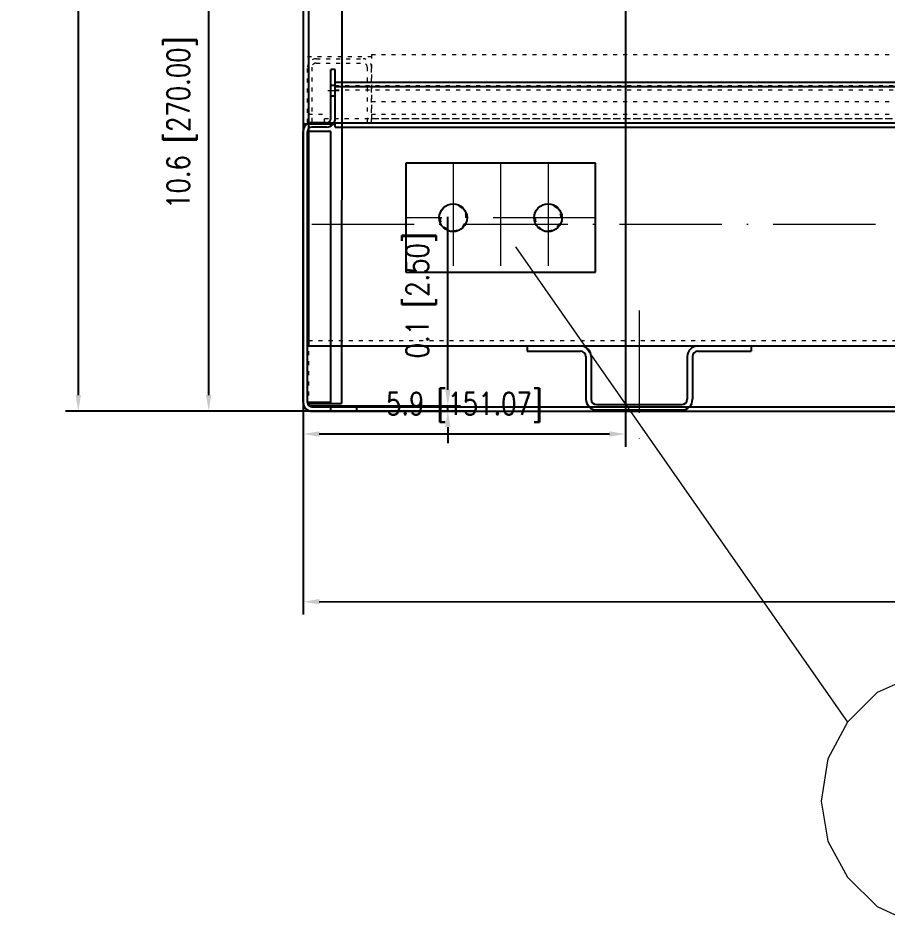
# Model space of a CAD drawing. Header units: millimetres. Extents: x 8127 to 36426, y -6229 to 13228.
# Drawn here: x 29513.2 to 29920.8, y 10567.8 to 10994.7 of the extents above; entities that cross this region are included whole.
import ezdxf

# ---------------------------------------------------------------- set-up
doc = ezdxf.new("R2010")
doc.units = ezdxf.units.MM
doc.header["$LTSCALE"] = 4
doc.linetypes.add('ACAD_ISO03W100', pattern=[1.18, 0.47, -0.71])
doc.linetypes.add('ACAD_ISO10W100', pattern=[18, 12, -3, 0, -3])
doc.layers.add('标注、文本', color=3, linetype='Continuous', lineweight=25)
doc.layers.add('铁心', color=3, linetype='Continuous', lineweight=0)
doc.styles.add('TH_GBDIM', font='romans.shx', dxfattribs={"width": 0.8, "bigfont": 'gbcbig.shx'})
doc.dimstyles.new('TH_GBDIM1', dxfattribs={"dimscale": 3, "dimtxt": 3.5, "dimasz": 2.5, "dimexe": 2, "dimexo": 0, "dimgap": 1.5, "dimtad": 1, "dimdec": 1, "dimlfac": 0.03937, "dimzin": 0, "dimdsep": 46, "dimtxsty": 'TH_GBDIM', "dimcen": 2.5, "dimclrd": 3, "dimclre": 256, "dimclrt": 2, "dimadec": 0, "dimazin": 0, "dimtfac": 0.714286, "dimtdec": 1, "dimtmove": 0, "dimatfit": 3, "dimfxl": 1, "dimtzin": 0, "dimlwd": -1, "dimlwe": -1, "dimarcsym": 0})

# ---------------------------------------------------------------- blocks, each defined once
blk = doc.blocks.new('*D200')
at = {"layer": 'Defpoints', "color": 0, "transparency": 16777216}
for p in [(29714.27, 11665.75), (29541.35, 10810.75), (29671.77, 10810.75)]:
    blk.add_point(p, dxfattribs=at)
at = {"layer": '标注、文本', "transparency": 16777216}
for p, q in [((29714.27, 11665.75), (29535.35, 11665.75)), ((29671.77, 10810.75), (29535.35, 10810.75))]:
    blk.add_line(p, q, dxfattribs=at)
at = {"layer": '标注、文本', "color": 3, "transparency": 16777216}
blk.add_line((29541.35, 11658.25), (29541.35, 10818.25), dxfattribs=at)
for points in [[(29540.1, 11658.25), (29542.6, 11658.25), (29541.35, 11665.75)], [(29540.1, 10818.25), (29542.6, 10818.25), (29541.35, 10810.75)]]:
    blk.add_solid(points, dxfattribs=at)
at = {"layer": '标注、文本', "color": 2, "transparency": 16777216, "insert": (29528.85, 11238.25), "char_height": 10.5, "attachment_point": 5, "rotation": 90, "style": 'TH_GBDIM'}
blk.add_mtext('33.7 [855.00]', dxfattribs=at)
blk = doc.blocks.new('*D201')
at = {"layer": 'Defpoints', "color": 0, "transparency": 16777216}
for p in [(29671.77, 10813.25), (29714.57, 10813.25), (29671.77, 10810.75)]:
    blk.add_point(p, dxfattribs=at)
at = {"layer": '标注、文本', "color": 3, "transparency": 16777216}
for p, q in [((29714.57, 10820.75), (29714.57, 10901.65)), ((29714.57, 10810.75), (29714.57, 10813.25)), ((29714.57, 10803.25), (29714.57, 10795.75))]:
    blk.add_line(p, q, dxfattribs=at)
at = {"layer": '标注、文本', "transparency": 16777216}
for p, q in [((29671.77, 10813.25), (29720.57, 10813.25)), ((29671.77, 10810.75), (29720.57, 10810.75))]:
    blk.add_line(p, q, dxfattribs=at)
at = {"layer": '标注、文本', "color": 3, "transparency": 16777216}
for points in [[(29713.32, 10820.75), (29715.82, 10820.75), (29714.57, 10813.25)], [(29713.32, 10803.25), (29715.82, 10803.25), (29714.57, 10810.75)]]:
    blk.add_solid(points, dxfattribs=at)
at = {"layer": '标注、文本', "color": 2, "transparency": 16777216, "insert": (29702.07, 10864.95), "char_height": 10.5, "attachment_point": 5, "rotation": 90, "style": 'TH_GBDIM'}
blk.add_mtext('0.1 [2.50]', dxfattribs=at)
blk = doc.blocks.new('*D215')
at = {"layer": 'Defpoints', "color": 0, "transparency": 16777216}
for p in [(29646.77, 11024.97), (29797.83, 11024.97), (29646.77, 10799.98)]:
    blk.add_point(p, dxfattribs=at)
at = {"layer": '标注、文本', "transparency": 16777216}
for p, q in [((29646.77, 11024.97), (29646.77, 10793.98)), ((29797.83, 11024.97), (29797.83, 10793.98))]:
    blk.add_line(p, q, dxfattribs=at)
at = {"layer": '标注、文本', "color": 3, "transparency": 16777216}
blk.add_line((29790.33, 10799.98), (29654.27, 10799.98), dxfattribs=at)
for points in [[(29654.27, 10801.23), (29654.27, 10798.73), (29646.77, 10799.98)], [(29790.33, 10801.23), (29790.33, 10798.73), (29797.83, 10799.98)]]:
    blk.add_solid(points, dxfattribs=at)
at = {"layer": '标注、文本', "color": 2, "transparency": 16777216, "insert": (29722.3, 10812.48), "char_height": 10.5, "attachment_point": 5, "style": 'TH_GBDIM'}
blk.add_mtext('5.9 [151.07]', dxfattribs=at)
blk = doc.blocks.new('*D217')
at = {"layer": 'Defpoints', "color": 0, "transparency": 16777216}
for p in [(29727.07, 11080.75), (29602.46, 10810.75), (29727.07, 10810.75)]:
    blk.add_point(p, dxfattribs=at)
at = {"layer": '标注、文本', "transparency": 16777216}
for p, q in [((29727.07, 11080.75), (29596.46, 11080.75)), ((29727.07, 10810.75), (29596.46, 10810.75))]:
    blk.add_line(p, q, dxfattribs=at)
at = {"layer": '标注、文本', "color": 3, "transparency": 16777216}
blk.add_line((29602.46, 11073.25), (29602.46, 10818.25), dxfattribs=at)
for points in [[(29601.21, 11073.25), (29603.71, 11073.25), (29602.46, 11080.75)], [(29601.21, 10818.25), (29603.71, 10818.25), (29602.46, 10810.75)]]:
    blk.add_solid(points, dxfattribs=at)
at = {"layer": '标注、文本', "color": 2, "transparency": 16777216, "insert": (29589.96, 10945.75), "char_height": 10.5, "attachment_point": 5, "rotation": 90, "style": 'TH_GBDIM'}
blk.add_mtext('10.6 [270.00]', dxfattribs=at)
blk = doc.blocks.new('*D220')
at = {"layer": 'Defpoints', "color": 0, "transparency": 16777216}
for p in [(29646.77, 10814.25), (30611.77, 10814.75), (30611.82, 10721.93)]:
    blk.add_point(p, dxfattribs=at)
at = {"layer": '标注、文本', "transparency": 16777216}
for p, q in [((29646.77, 10814.25), (29646.82, 10715.43)), ((30611.77, 10814.75), (30611.82, 10715.93))]:
    blk.add_line(p, q, dxfattribs=at)
at = {"layer": '标注、文本', "color": 3, "transparency": 16777216}
blk.add_line((29654.32, 10721.44), (30604.32, 10721.93), dxfattribs=at)
for points in [[(29654.32, 10722.69), (29654.32, 10720.19), (29646.82, 10721.43)], [(30604.32, 10723.18), (30604.32, 10720.68), (30611.82, 10721.93)]]:
    blk.add_solid(points, dxfattribs=at)
at = {"layer": '标注、文本', "color": 2, "transparency": 16777216, "insert": (30129.31, 10734.18), "char_height": 10.5, "attachment_point": 5, "rotation": 0.0297, "style": 'TH_GBDIM'}
blk.add_mtext('38.0 [965.00]', dxfattribs=at)

msp = doc.modelspace()

# ---------------------------------------------------------------- linework, layer by layer
at = {"layer": '标注、文本'}
for p, q in [((29649.27, 11616.45), (29649.27, 10841.25)), ((29664.96, 11602.09), (29664.77, 10814.25)), ((29646.77, 11438.25), (29646.77, 10814.25)), ((29661.77, 10970.75), (29659.77, 10970.75)), ((29659.77, 10947.75), (29659.77, 10970.75)), ((29661.77, 10947.75), (29661.77, 10970.75)), ((29661.77, 10964.75), (30581.73, 10964.75)), ((29661.77, 10963.25), (29659.77, 10963.25)), ((29661.77, 10962.75), (30581.73, 10962.75)), ((29661.77, 10958.25), (29659.77, 10958.25)), ((29646.77, 10945.25), (29661.77, 10945.25)), ((29648.81, 10945.75), (29650.81, 10945.75)), ((29657.77, 10945.75), (29650.77, 10945.75)), ((29657.77, 10943.75), (29650.77, 10943.75)), ((29656.77, 10945.75), (30593.77, 10945.75)), ((29661.77, 10945.75), (30593.77, 10945.75)), ((29661.77, 10943.75), (29661.77, 10945.75)), ((29661.77, 10943.75), (30607.77, 10943.75)), ((29676.81, 10945.75), (29678.81, 10945.75)), ((29646.77, 10814.75), (29646.77, 10941.75)), ((29648.77, 10814.75), (29648.77, 10941.75)), ((29659.77, 10941.75), (29648.77, 10941.75)), ((29659.77, 10814.75), (29659.77, 10941.75)), ((29783.81, 10926.77), (29694.81, 10926.77)), ((29694.81, 10926.77), (29694.81, 10875.77)), ((29783.81, 10875.77), (29783.81, 10926.77)), ((29694.81, 10875.77), (29783.81, 10875.77)), ((29649.27, 10841.25), (30593.77, 10841.25)), ((29751.77, 10841.25), (29776.77, 10841.25)), ((29751.77, 10841.25), (29751.77, 10838.75)), ((29831.77, 10841.25), (29856.77, 10841.25)), ((29856.77, 10841.25), (29856.77, 10838.75)), ((29751.77, 10838.75), (29776.77, 10838.75)), ((29831.77, 10838.75), (29856.77, 10838.75)), ((29779.27, 10836.25), (29779.27, 10816.25)), ((29781.77, 10836.25), (29781.77, 10816.25)), ((29826.77, 10836.25), (29826.77, 10816.25)), ((29829.27, 10836.25), (29829.27, 10816.25)), ((29659.77, 10814.75), (29648.77, 10814.75)), ((29649.27, 10814.25), (29664.77, 10814.25)), ((29650.27, 10813.25), (29671.77, 10813.25)), ((29650.77, 10812.75), (30586.77, 10812.75)), ((29659.77, 10810.75), (29659.77, 10812.75)), ((29671.77, 10813.25), (29671.77, 10810.75)), ((29784.27, 10813.75), (29824.27, 10813.75)), ((29784.27, 10811.25), (29824.27, 10811.25)), ((29650.27, 10810.75), (29671.77, 10810.75)), ((29650.77, 10810.75), (30586.77, 10810.75)), ((29671.77, 10810.75), (30536.77, 10810.75))]:
    msp.add_line(p, q, dxfattribs=at)
at = {"layer": '标注、文本', "color": 2, "linetype": 'ACAD_ISO03W100', "lineweight": 18}
for p, q in [((29649.27, 11438.25), (29649.27, 10814.25)), ((29678.77, 10977.75), (29678.77, 10947.75)), ((29678.77, 10977.75), (30609.27, 10977.75)), ((29648.77, 10976.75), (29678.77, 10976.75)), ((29652.81, 10975.75), (29674.81, 10975.75)), ((29652.81, 10973.75), (29674.81, 10973.75)), ((29648.81, 10945.75), (29648.81, 10971.75)), ((29650.81, 10971.75), (29650.81, 10945.75)), ((29676.81, 10971.75), (29676.81, 10945.75)), ((29678.81, 10945.75), (29678.81, 10971.75)), ((29661.77, 10963.25), (30581.73, 10963.25)), ((29661.77, 10961.25), (30581.73, 10961.25)), ((29678.77, 10955.75), (30529.77, 10955.75)), ((29649.27, 10949.75), (29656.77, 10949.75)), ((29656.77, 10945.75), (29656.77, 10949.75)), ((29656.77, 10947.75), (30581.73, 10947.75)), ((29678.77, 10949.75), (30529.77, 10949.75)), ((29678.77, 10947.75), (30529.77, 10947.75)), ((29649.27, 10843.75), (30593.77, 10843.75))]:
    msp.add_line(p, q, dxfattribs=at)
at = {"layer": '标注、文本', "color": 1, "linetype": 'ACAD_ISO10W100', "lineweight": 18}
for p, q in [((29663.68, 10960.75), (29658.35, 10960.75)), ((29717.06, 10926.77), (29717.06, 10875.77)), ((29739.31, 10926.77), (29739.31, 10875.77)), ((29761.56, 10926.77), (29761.56, 10875.77)), ((29783.81, 10901.27), (29694.81, 10901.27)), ((29650.77, 10898.25), (30561.77, 10898.25)), ((29804.27, 10857.88), (29804.27, 10795.66))]:
    msp.add_line(p, q, dxfattribs=at)
at = {"layer": '标注、文本'}
for centre in [(29717.06, 10901.27), (29761.56, 10901.27)]:
    msp.add_circle(centre, 6.5, dxfattribs=at)
at = {"layer": '标注、文本', "color": 2, "linetype": 'ACAD_ISO03W100', "lineweight": 18}
for centre, radius, start, end in [((29652.81, 10971.75), 4, 90, 180), ((29652.81, 10971.75), 2, 90, 180), ((29674.81, 10971.75), 4, 0, 90), ((29674.81, 10971.75), 2, 0, 90), ((29717.06, 10901.27), 6, 180, 90), ((29761.56, 10901.27), 6, 180, 90)]:
    msp.add_arc(centre, radius, start, end, dxfattribs=at)
at = {"layer": '标注、文本'}
for centre, radius, start, end in [((29657.77, 10947.75), 2, 270, 0), ((29657.77, 10947.75), 4, 270, 0), ((29650.77, 10941.75), 4, 90, 180), ((29650.77, 10941.75), 2, 90, 180), ((29776.77, 10836.25), 5, 0, 90), ((29831.77, 10836.25), 5, 90, 180), ((29776.77, 10836.25), 2.5, 0, 90), ((29831.77, 10836.25), 2.5, 90, 180), ((29784.27, 10816.25), 5, 180, 270), ((29784.27, 10816.25), 2.5, 180, 270), ((29824.27, 10816.25), 5, 270, 0), ((29824.27, 10816.25), 2.5, 270, 0), ((29650.77, 10814.75), 4, 180, 270), ((29650.27, 10814.25), 3.5, 180, 270), ((29650.77, 10814.75), 2, 180, 270), ((29650.27, 10814.25), 1, 180, 270)]:
    msp.add_arc(centre, radius, start, end, dxfattribs=at)
at = {"layer": '铁心', "lineweight": 13}
msp.add_lwpolyline([(29746.34, 10887.58), (29901.98, 10665.05), (29901.98, 10665.05)], dxfattribs=at)
msp.add_lwpolyline([(30013.11, 10628), (30009.8, 10647.88), (30000.77, 10665.05), (29986.91, 10678.9), (29969.74, 10686.43), (29951.37, 10689.75), (29932.7, 10686.43), (29915.83, 10678.9), (29901.98, 10665.05), (29892.64, 10647.88), (29889.63, 10628), (29892.64, 10609.33), (29901.98, 10592.46), (29915.83, 10578.61), (29932.7, 10570.78), (29951.37, 10567.76), (29969.74, 10570.78), (29986.91, 10578.61), (30000.77, 10592.46), (30009.8, 10609.33)], close=True, dxfattribs=at)

# ---------------------------------------------------------------- dimensions: what is measured, and where the dimension line sits
at = {"layer": '标注、文本'}
for base, p1, p2, picture, middle in [((29541.35, 10810.75), (29714.27, 11665.75), (29671.77, 10810.75), '*D200', (29528.85, 11238.25)), ((29602.46, 10810.75), (29727.07, 11080.75), (29727.07, 10810.75), '*D217', (29589.96, 10945.75)), ((29714.57, 10813.25), (29671.77, 10810.75), (29671.77, 10813.25), '*D201', (29702.07, 10864.95))]:
    dim = msp.add_linear_dim(base=base, p1=p1, p2=p2, angle=90, dimstyle='TH_GBDIM1', dxfattribs=at)
    dim.commit()
    dim.dimension.update_dxf_attribs({"geometry": picture, "text_midpoint": middle})
dim = msp.add_linear_dim(base=(29646.77, 10799.98), p1=(29797.83, 11024.97), p2=(29646.77, 11024.97), dimstyle='TH_GBDIM1', dxfattribs=at)
dim.commit()
dim.dimension.update_dxf_attribs({"geometry": '*D215', "text_midpoint": (29722.3, 10812.48)})
dim = msp.add_aligned_dim(p1=(29646.77, 10814.25), p2=(30611.77, 10814.75), distance=-92.82, dimstyle='TH_GBDIM1', dxfattribs=at)
dim.commit()
dim.dimension.update_dxf_attribs({"geometry": '*D220', "text_midpoint": (30129.31, 10734.18)})

doc.saveas('drawing.dxf')
